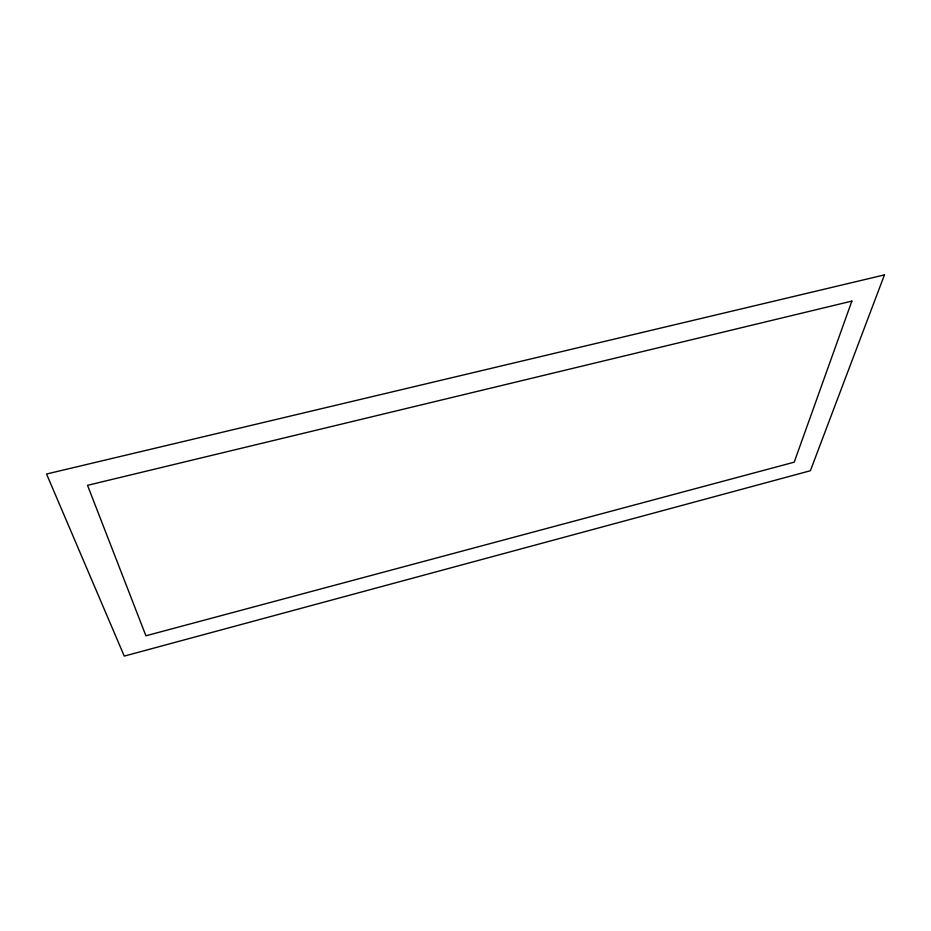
<?xml version="1.0" encoding="UTF-8"?>
<svg xmlns="http://www.w3.org/2000/svg" width="931" height="931" viewBox="0 0 931 931"><rect width="100%" height="100%" fill="white"/><g stroke="black" fill="none" stroke-linecap="round" stroke-linejoin="round"><path stroke-width="1.4" d="M851.865 301.097L794.201 462.183L145.923 635.792L87.526 485.33L851.865 301.097M884.45 274.901L810.377 470.737L124.254 656.099L46.55 474.019L884.45 274.901"/></g></svg>
